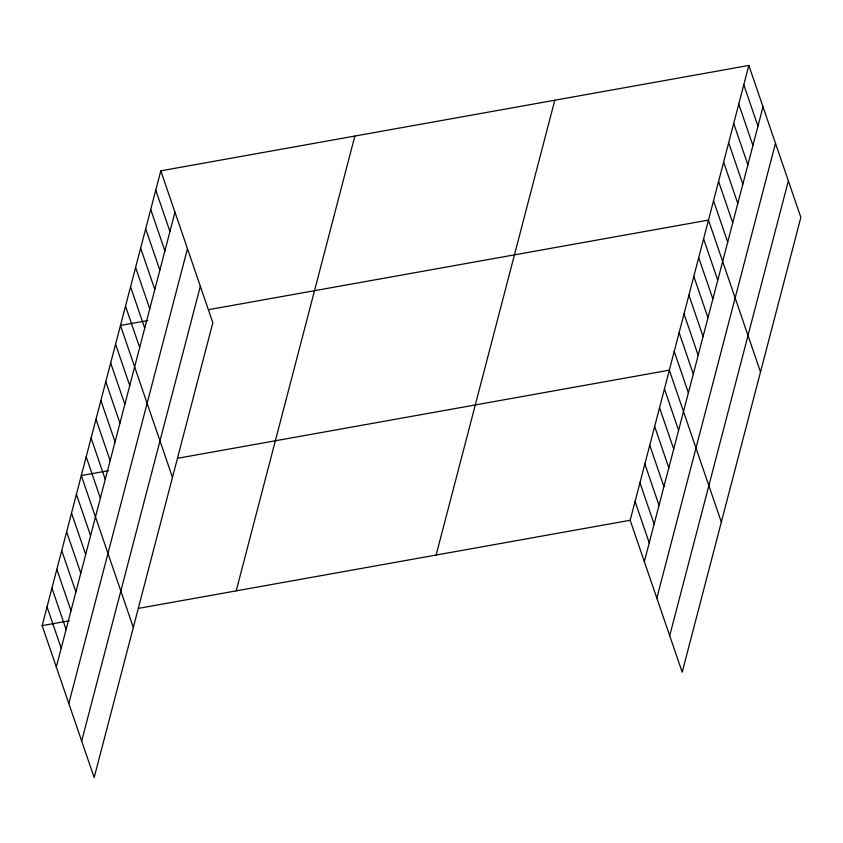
<?xml version="1.0" encoding="UTF-8"?>
<svg xmlns="http://www.w3.org/2000/svg" width="843" height="843" viewBox="0 0 843 843"><rect width="100%" height="100%" fill="white"/><g stroke="black" fill="none" stroke-linecap="round" stroke-linejoin="round"><path stroke-width="1.26" d="M160.813 170.823L212.826 322.732L94.163 777.552L42.15 625.632L160.813 170.823L748.837 65.448L800.85 217.368L682.187 672.177L630.174 520.268L748.837 65.448M56.312 667.013L174.986 212.194M68.81 703.494L187.473 248.674M81.676 741.071L200.339 286.262M236.198 590.869L354.861 136.05M436.126 555.042L554.789 100.222M644.337 561.649L763.01 106.829M656.834 598.119L775.497 143.299M669.7 635.706L788.363 180.887M147.63 320.593L120.465 325.461L172.478 477.37M208.432 309.697L708.489 220.086L760.502 372.005M108.473 470.679L81.307 475.547L133.32 627.466M178.337 458.16L669.331 370.172L721.345 522.091M42.15 625.632L69.316 620.775M139.169 608.256L630.174 520.268M743.789 84.774L757.962 126.155M738.753 104.11L752.915 145.481M733.705 123.436L747.878 164.817M728.668 142.762L742.831 184.143M723.621 162.098L737.794 203.479M718.573 181.424L732.746 222.805M713.536 200.76L727.699 242.131M703.599 238.843L717.762 280.224M698.699 257.61L712.872 298.991M693.81 276.367L707.972 317.748M688.91 295.134L703.083 336.505M684.021 313.891L698.183 355.272M679.121 332.658L693.294 374.029M674.231 351.415L688.394 392.796M664.442 388.939L678.604 430.32M659.542 407.696L673.715 449.077M654.653 426.463L668.815 467.833M649.753 445.22L663.915 486.601M644.863 463.987L659.026 505.357M639.963 482.744L654.126 524.125M635.064 501.501L649.236 542.881M155.776 190.149L169.938 231.53M150.728 209.475L164.891 250.856M145.681 228.811L159.854 270.181M140.644 248.137L154.806 289.518M135.597 267.463L149.769 308.844M130.56 286.799L144.722 328.18M125.512 306.125L139.675 347.506M115.575 344.218L129.738 385.599M110.675 362.975L124.848 404.355M105.786 381.742L119.948 423.123M100.886 400.499L115.059 441.88M95.997 419.266L110.159 460.647M91.097 438.023L105.27 479.404M86.207 456.79L100.37 498.16M76.418 494.304L90.58 535.684M71.518 513.071L85.691 554.452M66.629 531.828L80.791 573.208M61.729 550.595L75.902 591.976M56.839 569.352L71.002 610.732M51.939 588.119L66.102 629.489M47.05 606.876L61.212 648.256"/></g></svg>
